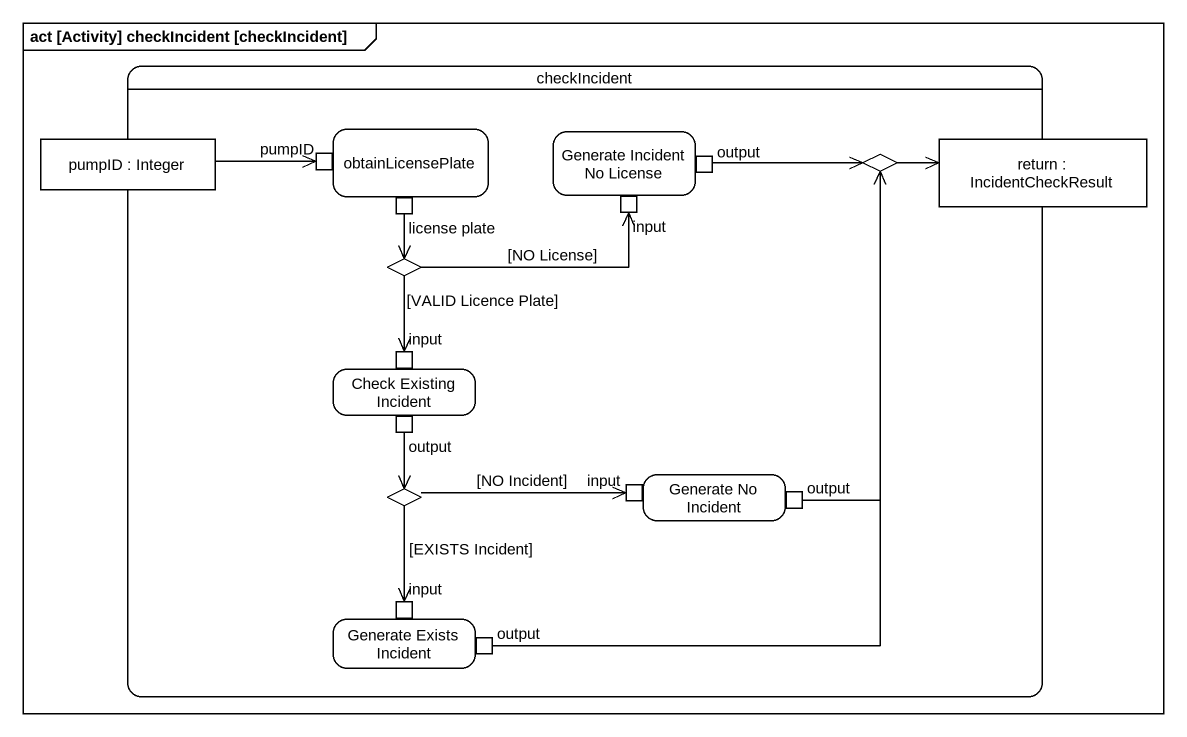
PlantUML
@startuml
mainframe act [Activity] checkIncident [checkIncident]
hide empty description
state checkIncident {
  state "pumpID : Integer" as pumpID <<object>>
  state obtainLicensePlate {
    state "pumpID" as pumpID_2 <<inputPin>>
    state "license plate" as license_plate <<outputPin>>
  }
  state "Generate Incident No License" as Generate_Incident_No_License {
    state input <<inputPin>>
    state output <<outputPin>>
  }
  state choice1 <<choice>>
  state "return : IncidentCheckResult" as return_ <<object>>
  state choice2 <<choice>>
  state "Check Existing Incident" as Check_Existing_Incident {
    state "input" as input_2 <<inputPin>>
    state "output" as output_2 <<outputPin>>
  }
  state "Generate No Incident" as Generate_No_Incident {
    state "input" as input_3 <<inputPin>>
    state "output" as output_3 <<outputPin>>
  }
  state choice3 <<choice>>
  state "Generate Exists Incident" as Generate_Exists_Incident {
    state "input" as input_4 <<inputPin>>
    state "output" as output_4 <<outputPin>>
  }
}
pumpID -right-> pumpID_2
choice1 -right-> return_
license_plate --> choice2
output -right-> choice1
choice2 -right-> input : [NO License]
choice2 --> input_2 : [VALID Licence Plate]
output_2 --> choice3
choice3 -right-> input_3 : [NO Incident]
choice3 --> input_4 : [EXISTS Incident]
output_3 -up-> choice1
output_4 -up-> choice1
@enduml
